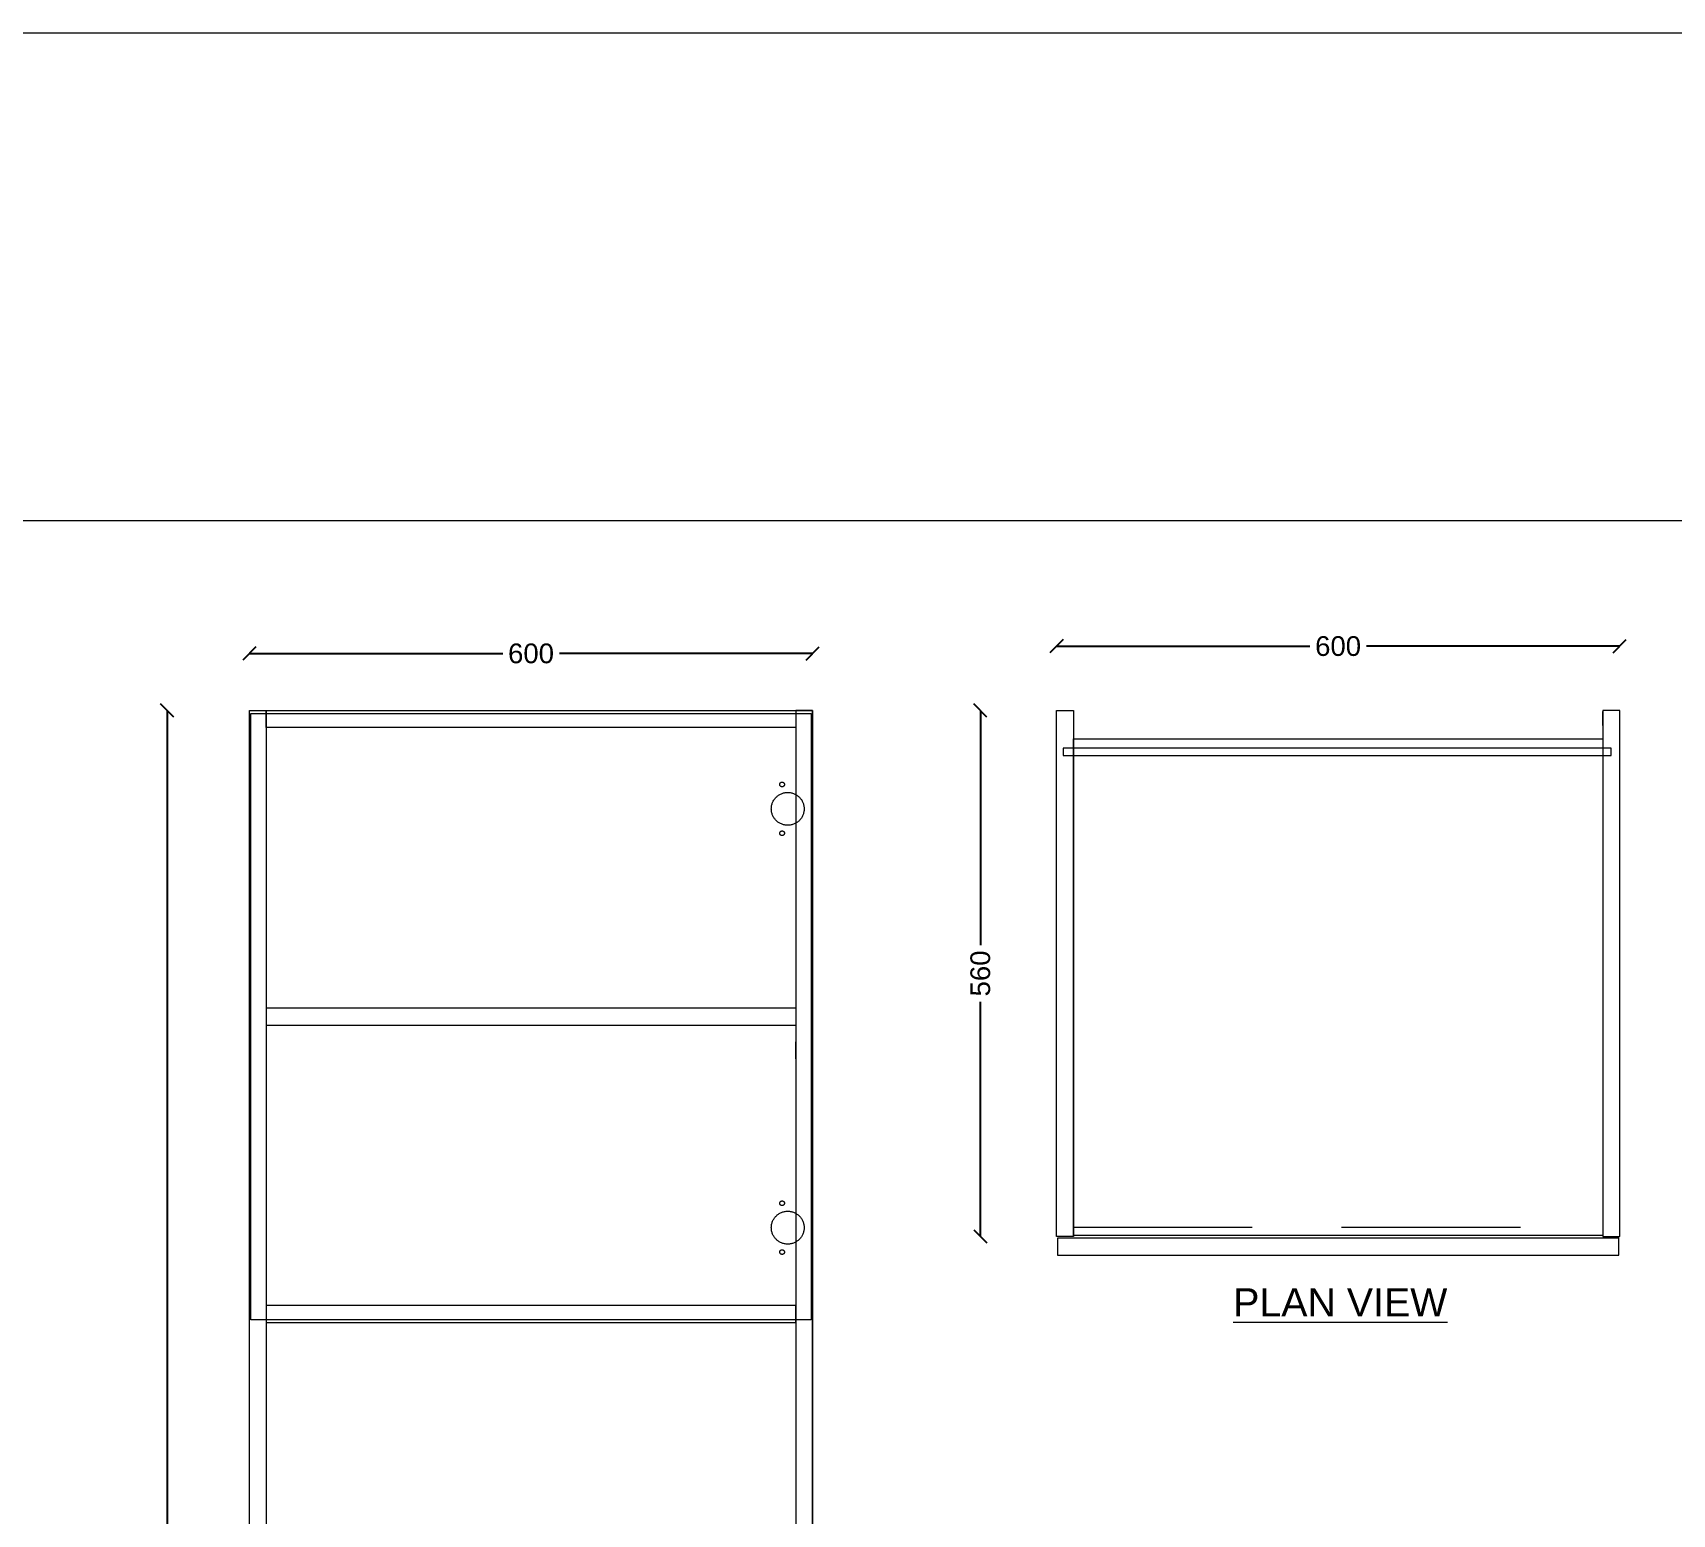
# Model space of a CAD drawing. Header units: millimetres. Extents: x 4065046 to 4134868, y -1476535 to -1460275.
# Drawn here: x 4079554 to 4081301, y -1461852 to -1460275 of the extents above; entities that cross this region are included whole.
import ezdxf

# ---------------------------------------------------------------- set-up
doc = ezdxf.new("R2010")
doc.units = ezdxf.units.MM
doc.header["$LTSCALE"] = 15
doc.header["$PDMODE"] = 35
doc.linetypes.add('HIDDEN', pattern=[9.525, 6.35, -3.175])
doc.linetypes.add('HIDDENX2', pattern=[19.05, 12.7, -6.35])
for name, color, linetype in [('BACK', 251, 'Continuous'), ('DEFAULT_2', 8, 'HIDDEN'), ('SIDE', 252, 'Continuous')]:
    doc.layers.add(name, color=color, linetype=linetype)
doc.styles.add('RAJ', font='', dxfattribs={"width": 0.8})
doc.styles.get("Standard").update_dxf_attribs({"font": 'arial.ttf'})
doc.styles.get('RAJ').set_extended_font_data('Bitstream Vera Serif')
doc.dimstyles.new('RAJ', dxfattribs={"dimscale": 7, "dimtxt": 2, "dimasz": 2, "dimexe": 1, "dimexo": 1, "dimgap": 1, "dimtad": 1, "dimdec": 1, "dimzin": 0, "dimdsep": 46, "dimtxsty": 'RAJ', "dimcen": 1, "dimclrd": 8, "dimclre": 8, "dimclrt": 8, "dimadec": 0, "dimazin": 0, "dimtfac": 1, "dimtdec": 1, "dimtofl": 0, "dimtmove": 0, "dimatfit": 3, "dimfxl": 1, "dimtolj": 1, "dimtzin": 0, "dimlwd": 9, "dimlwe": 9, "dimarcsym": 0})

# ---------------------------------------------------------------- blocks, each defined once
blk = doc.blocks.new('_Oblique')
at = {"color": 0, "linetype": 'ByBlock', "lineweight": -2}
blk.add_line((-0.5, -0.5), (0.5, 0.5), dxfattribs=at)
blk = doc.blocks.new('*D293')
at = {"color": 0, "lineweight": -2, "transparency": 16777216}
for p, q in [((4080563.7, -1460996.3), (4080563.7, -1461246.2)), ((4080563.7, -1461556.3), (4080563.7, -1461306.5))]:
    blk.add_line(p, q, dxfattribs=at)
at = {"layer": 'Defpoints', "color": 0, "linetype": 'ByBlock', "transparency": 16777216}
for p in [(4080644.8, -1460996.3), (4080563.7, -1461556.3), (4080644.8, -1461556.3)]:
    blk.add_point(p, dxfattribs=at)
at = {"color": 0, "linetype": 'ByBlock', "lineweight": -2, "transparency": 16777216, "xscale": 14, "yscale": 14, "zscale": 14}
for p, rotation in [((4080563.7, -1460996.3), 90), ((4080563.7, -1461556.3), 270)]:
    blk.add_blockref('_Oblique', p, dxfattribs=dict(at, rotation=rotation))
at = {"linetype": 'ByBlock', "lineweight": 20, "transparency": 16777216, "insert": (4080563.7, -1461276.3), "char_height": 21, "attachment_point": 5, "rotation": 90}
blk.add_mtext('\\A1;560', dxfattribs=at)
blk = doc.blocks.new('_None')
blk = doc.blocks.new('*D294')
at = {"color": 0, "lineweight": -2, "transparency": 16777216}
for p, q in [((4079697.4, -1460996.3), (4079697.4, -1461997.8)), ((4079697.4, -1463076.3), (4079697.4, -1462074.8))]:
    blk.add_line(p, q, dxfattribs=at)
at = {"layer": 'Defpoints', "color": 0, "linetype": 'ByBlock', "transparency": 16777216}
for p in [(4079785, -1460996.3), (4079697.4, -1463076.3), (4079785, -1463076.3)]:
    blk.add_point(p, dxfattribs=at)
at = {"color": 0, "linetype": 'ByBlock', "lineweight": -2, "transparency": 16777216, "xscale": 14, "yscale": 14, "zscale": 14}
for p, rotation in [((4079697.4, -1460996.3), 90), ((4079697.4, -1463076.3), 270)]:
    blk.add_blockref('_Oblique', p, dxfattribs=dict(at, rotation=rotation))
at = {"linetype": 'ByBlock', "lineweight": 20, "transparency": 16777216, "insert": (4079697.4, -1462036.3), "char_height": 21, "attachment_point": 5, "rotation": 90}
blk.add_mtext('\\A1;2080', dxfattribs=at)
blk = doc.blocks.new('*D295')
at = {"color": 0, "lineweight": -2, "transparency": 16777216}
for p, q in [((4080644.8, -1460927.8), (4080914.6, -1460927.8)), ((4081244.8, -1460927.8), (4080975, -1460927.8))]:
    blk.add_line(p, q, dxfattribs=at)
at = {"layer": 'Defpoints', "color": 0, "linetype": 'ByBlock', "transparency": 16777216}
for p in [(4081244.8, -1460927.8), (4080644.8, -1460996.3), (4081244.8, -1460996.3)]:
    blk.add_point(p, dxfattribs=at)
at = {"color": 0, "linetype": 'ByBlock', "lineweight": -2, "transparency": 16777216, "xscale": 14, "yscale": 14, "zscale": 14, "rotation": 180}
blk.add_blockref('_Oblique', (4080644.8, -1460927.8), dxfattribs=at)
at = {"color": 0, "linetype": 'ByBlock', "lineweight": -2, "transparency": 16777216, "xscale": 14, "yscale": 14, "zscale": 14}
blk.add_blockref('_Oblique', (4081244.8, -1460927.8), dxfattribs=at)
at = {"linetype": 'ByBlock', "lineweight": 20, "transparency": 16777216, "insert": (4080944.8, -1460927.8), "char_height": 21, "attachment_point": 5}
blk.add_mtext('\\A1;600', dxfattribs=at)
blk = doc.blocks.new('*D296')
at = {"color": 0, "lineweight": -2, "transparency": 16777216}
for p, q in [((4079785, -1460935.6), (4080054.8, -1460935.6)), ((4080385, -1460935.6), (4080115.2, -1460935.6))]:
    blk.add_line(p, q, dxfattribs=at)
at = {"layer": 'Defpoints', "color": 0, "linetype": 'ByBlock', "transparency": 16777216}
for p in [(4080385, -1460935.6), (4079785, -1460996.3), (4080385, -1460996.3)]:
    blk.add_point(p, dxfattribs=at)
at = {"color": 0, "linetype": 'ByBlock', "lineweight": -2, "transparency": 16777216, "xscale": 14, "yscale": 14, "zscale": 14, "rotation": 180}
blk.add_blockref('_Oblique', (4079785, -1460935.6), dxfattribs=at)
at = {"color": 0, "linetype": 'ByBlock', "lineweight": -2, "transparency": 16777216, "xscale": 14, "yscale": 14, "zscale": 14}
blk.add_blockref('_Oblique', (4080385, -1460935.6), dxfattribs=at)
at = {"linetype": 'ByBlock', "lineweight": 20, "transparency": 16777216, "insert": (4080085, -1460935.6), "char_height": 21, "attachment_point": 5}
blk.add_mtext('\\A1;600', dxfattribs=at)

msp = doc.modelspace()

# ---------------------------------------------------------------- linework, layer by layer
at = {"lineweight": 20}
for p, q in [((4080662.8, -1460997.3), (4080662.8, -1461012.3)), ((4081226.8, -1461012.3), (4081226.8, -1460997.3))]:
    msp.add_line(p, q, dxfattribs=at)
at = {"linetype": 'HIDDENX2', "lineweight": 20}
msp.add_line((4080662.8, -1461546.3), (4081226.8, -1461546.3), dxfattribs=at)
at = {"lineweight": 20, "ltscale": 0.25}
msp.add_lwpolyline([(4065045.8, -1460274.6), (4134868, -1460274.6), (4134868, -1476535.2), (4065045.8, -1476535.2)], close=True, dxfattribs=at)
at = {"lineweight": 20}
for points in [[(4078657.1, -1460794.1), (4082026.3, -1460794.1), (4082026.3, -1463348.1), (4078657.1, -1463348.1)], [(4079785, -1460996.3), (4080385, -1460996.3), (4080385, -1463076.3), (4079785, -1463076.3)], [(4080644.8, -1460996.3), (4080662.8, -1460996.3), (4080662.8, -1461556.3), (4080644.8, -1461556.3)], [(4081244.8, -1460996.3), (4081226.8, -1460996.3), (4081226.8, -1461556.3), (4081244.8, -1461556.3)], [(4081226.8, -1461555.3), (4080662.8, -1461555.3), (4080662.8, -1461026.3), (4081226.8, -1461026.3)]]:
    msp.add_lwpolyline(points, close=True, dxfattribs=at)
at = {"color": 6, "lineweight": 20}
for points in [[(4079786.5, -1460999.3), (4080383.5, -1460999.3), (4080383.5, -1461645.3), (4079786.5, -1461645.3)], [(4081243.8, -1461558.3), (4080645.8, -1461558.3), (4080645.8, -1461576.3), (4081243.8, -1461576.3)]]:
    msp.add_lwpolyline(points, close=True, dxfattribs=at)
at = {"layer": 'BACK', "color": 8, "linetype": 'HIDDEN', "lineweight": 20, "ltscale": 50}
for p, q in [((4080367, -1461313.2), (4079803, -1461313.2)), ((4079803, -1461331.2), (4080367, -1461331.2)), ((4079803, -1461349.1), (4079803, -1461367.1)), ((4080367, -1461367.1), (4080367, -1461349.1))]:
    msp.add_line(p, q, dxfattribs=at)
for points in [[(4079803, -1460996.3), (4080367, -1460996.3), (4080367, -1461014.3), (4079803, -1461014.3)], [(4079803, -1461648), (4080367, -1461648), (4080367, -1461630), (4079803, -1461630)]]:
    msp.add_lwpolyline(points, close=True, dxfattribs=at)
at = {"layer": 'DEFAULT_2', "color": 8, "linetype": 'HIDDEN', "lineweight": 20, "ltscale": 40}
for p, q in [((4079785, -1460996.3), (4079803, -1460996.3)), ((4079785, -1463076.3), (4079785, -1460996.3)), ((4079803, -1460996.3), (4079803, -1463076.3))]:
    msp.add_line(p, q, dxfattribs=at)
msp.add_lwpolyline([(4080385, -1460996.3), (4080367, -1460996.3), (4080367, -1463076.3), (4080385, -1463076.3)], close=True, dxfattribs=at)
at = {"layer": 'DEFAULT_2', "linetype": 'HIDDEN', "lineweight": 20, "ltscale": 40}
for centre, radius in [((4080352.5, -1461075), 2.5), ((4080358.5, -1461101), 17.5), ((4080352.5, -1461127), 2.5), ((4080358.5, -1461547), 17.5), ((4080352.5, -1461521), 2.5), ((4080352.5, -1461573), 2.5)]:
    msp.add_circle(centre, radius, dxfattribs=at)
at = {"layer": 'SIDE', "linetype": 'HIDDEN', "lineweight": 20, "ltscale": 70}
msp.add_lwpolyline([(4081235.8, -1461036.3), (4080651.8, -1461036.3), (4080651.8, -1461044.3), (4081235.8, -1461044.3)], close=True, dxfattribs=at)

# ---------------------------------------------------------------- texts
at = {"lineweight": 20, "insert": (4080833, -1461611.5), "char_height": 30, "width": 422.43, "attachment_point": 1}
msp.add_mtext('{\\LPLAN VIEW}', dxfattribs=at)

# ---------------------------------------------------------------- dimensions: what is measured, and where the dimension line sits
at = {"linetype": 'ByBlock', "lineweight": 20}
for base, p1, p2, picture, middle in [((4080385, -1460935.6), (4079785, -1460996.3), (4080385, -1460996.3), '*D296', (4080085, -1460935.6)), ((4081244.8, -1460927.8), (4080644.8, -1460996.3), (4081244.8, -1460996.3), '*D295', (4080944.8, -1460927.8))]:
    dim = msp.add_linear_dim(base=base, p1=p1, p2=p2, dimstyle='RAJ', override={"dimtxt": 3, "dimtad": 0, "dimdec": 0, "dimtxsty": 'Standard', "dimblk": 'Oblique', "dimcen": 0, "dimse1": 1, "dimse2": 1, "dimclrd": 0, "dimclre": 0, "dimclrt": 256, "dimtdec": 0, "dimtmove": 2, "dimldrblk": 'None', "dimfxl": 0.5, "dimlwd": 65534, "dimlwe": 65534, "dimarcsym": 2}, dxfattribs=at)
    dim.commit()
    dim.dimension.update_dxf_attribs({"geometry": picture, "text_midpoint": middle})
for base, p1, p2, picture, middle in [((4079697.4, -1463076.3), (4079785, -1460996.3), (4079785, -1463076.3), '*D294', (4079697.4, -1462036.3)), ((4080563.7, -1461556.3), (4080644.8, -1460996.3), (4080644.8, -1461556.3), '*D293', (4080563.7, -1461276.3))]:
    dim = msp.add_linear_dim(base=base, p1=p1, p2=p2, angle=90, dimstyle='RAJ', override={"dimtxt": 3, "dimtad": 0, "dimdec": 0, "dimtxsty": 'Standard', "dimblk": 'Oblique', "dimcen": 0, "dimse1": 1, "dimse2": 1, "dimclrd": 0, "dimclre": 0, "dimclrt": 256, "dimtdec": 0, "dimtmove": 2, "dimldrblk": 'None', "dimfxl": 0.5, "dimlwd": 65534, "dimlwe": 65534, "dimarcsym": 2}, dxfattribs=at)
    dim.commit()
    dim.dimension.update_dxf_attribs({"geometry": picture, "text_midpoint": middle})

doc.saveas('drawing.dxf')
